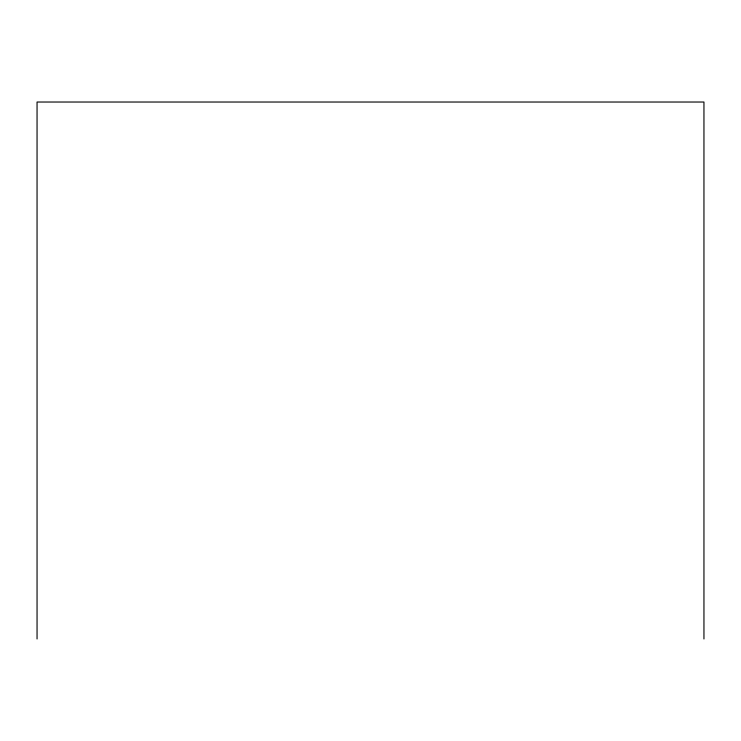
<?xml version="1.0" encoding="UTF-8"?>
<svg xmlns="http://www.w3.org/2000/svg" width="741" height="741" viewBox="0 0 741 741"><rect width="100%" height="100%" fill="white"/><g stroke="black" fill="none" stroke-linecap="round" stroke-linejoin="round"><path stroke-width="1.11" d="M703.95 638.974L703.95 102.026L37.05 102.026L37.05 638.974"/></g></svg>
